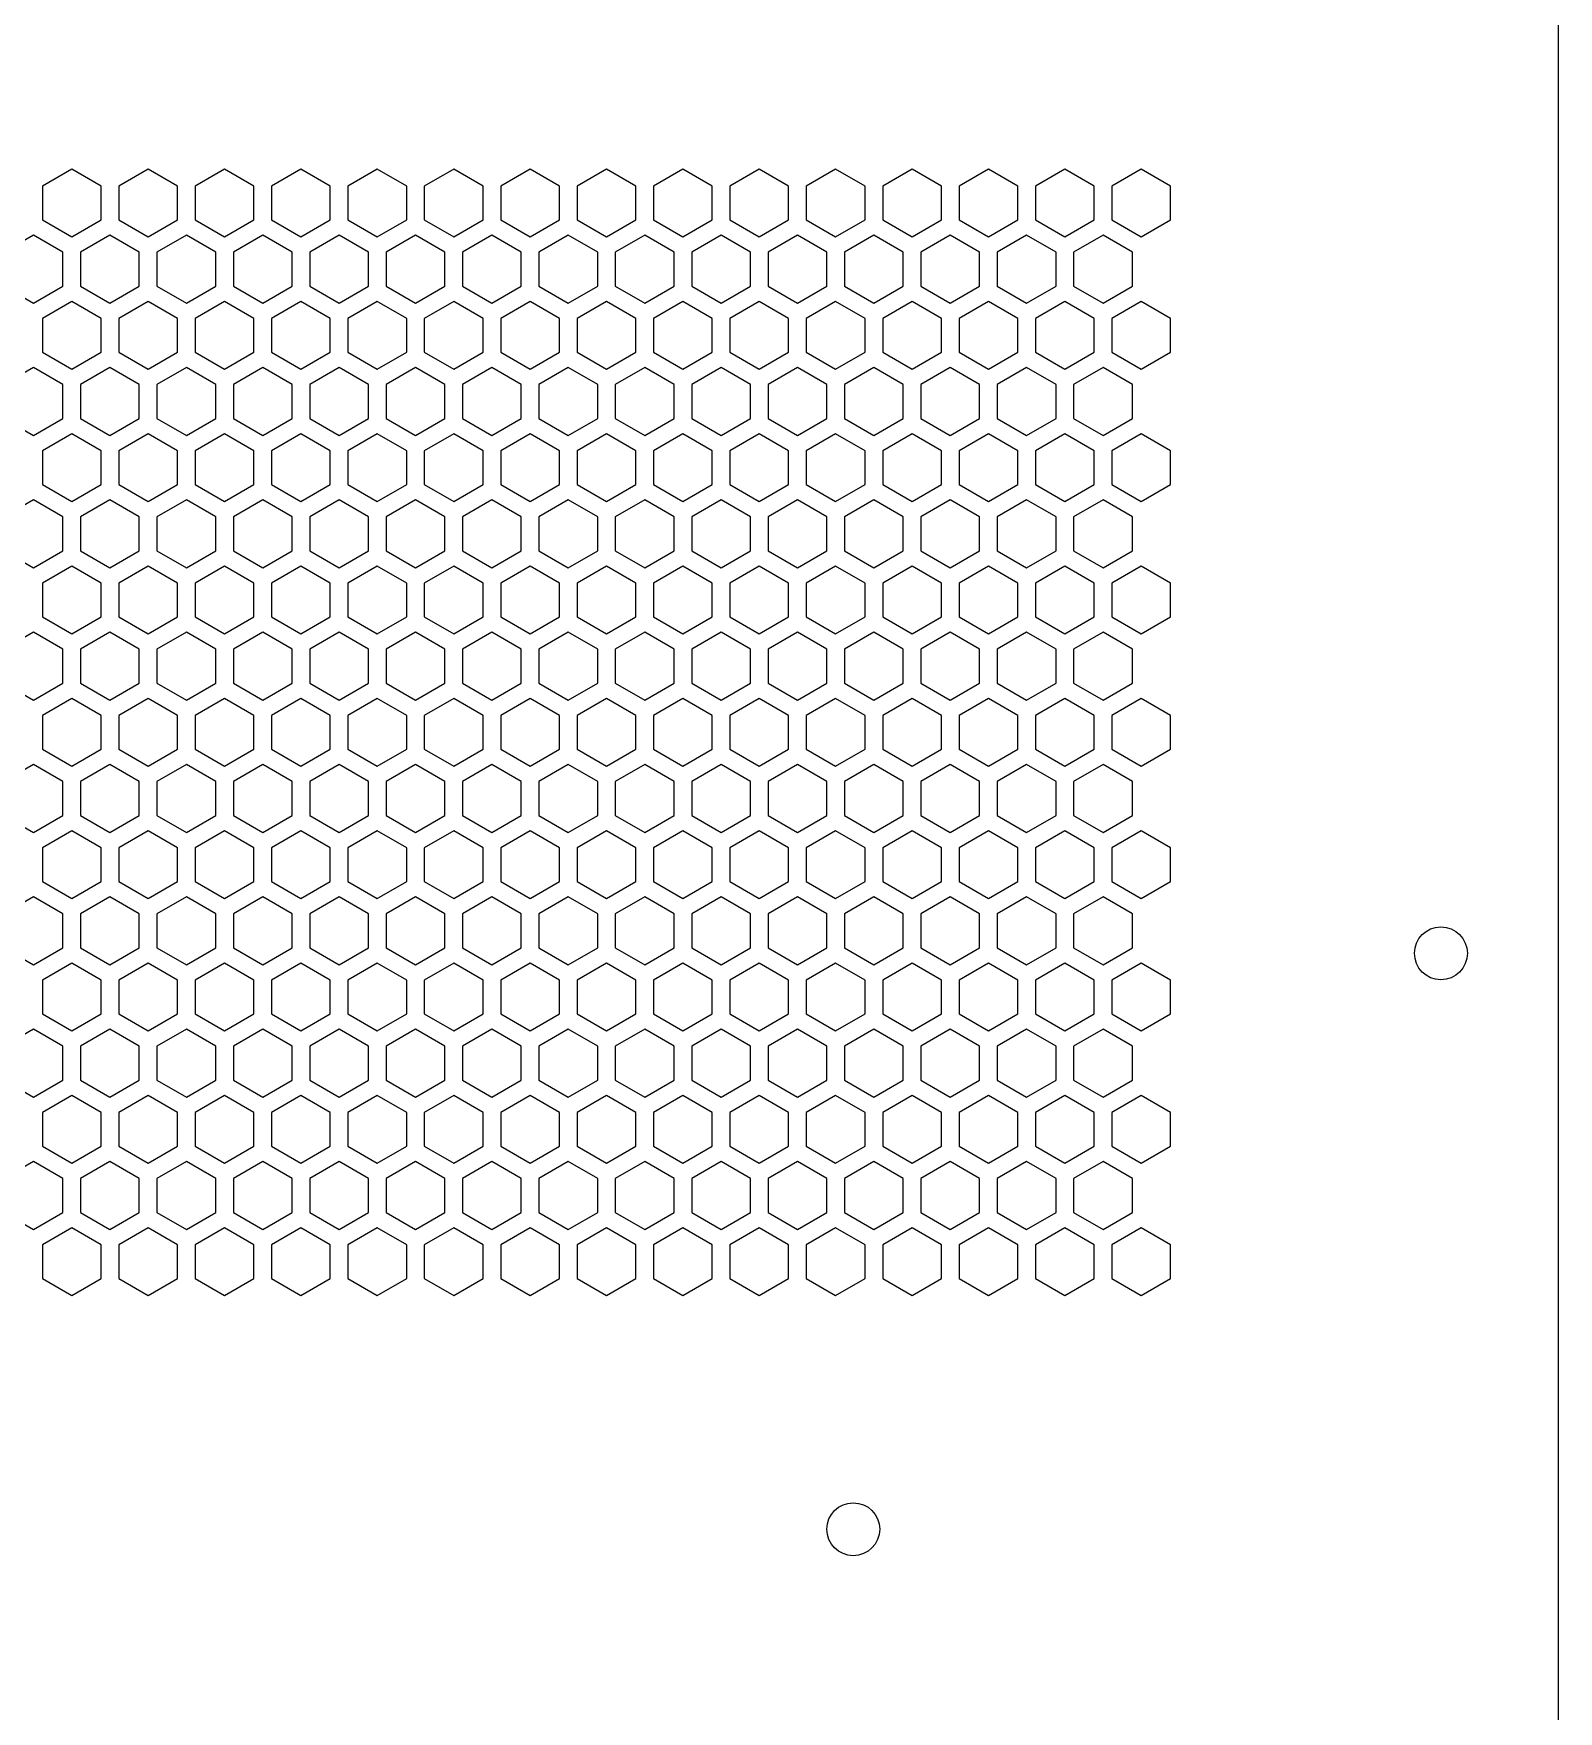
# Model space of a CAD drawing. Header units: millimetres. Extents: x 0 to 500, y 0 to 571.
# Drawn here: x 370.2 to 500, y 285.5 to 428.2 of the extents above; entities that cross this region are included whole.
import ezdxf

# ---------------------------------------------------------------- set-up
doc = ezdxf.new("R2010")
doc.units = ezdxf.units.MM
doc.layers.add('CUT', color=1, linetype='CONTINUOUS')

msp = doc.modelspace()

# ---------------------------------------------------------------- linework, layer by layer
at = {"layer": 'CUT'}
msp.add_line((500, 0), (500, 571), dxfattribs=at)
for points in [[(376, 415.2767), (373.5, 416.7201), (371, 415.2767), (371, 412.3899), (373.5, 410.9466), (376, 412.3899)], [(382.5, 415.2767), (380, 416.7201), (377.5, 415.2767), (377.5, 412.3899), (380, 410.9466), (382.5, 412.3899)], [(389, 415.2767), (386.5, 416.7201), (384, 415.2767), (384, 412.3899), (386.5, 410.9466), (389, 412.3899)], [(395.5, 415.2767), (393, 416.7201), (390.5, 415.2767), (390.5, 412.3899), (393, 410.9466), (395.5, 412.3899)], [(402, 415.2767), (399.5, 416.7201), (397, 415.2767), (397, 412.3899), (399.5, 410.9466), (402, 412.3899)], [(408.5, 415.2767), (406, 416.7201), (403.5, 415.2767), (403.5, 412.3899), (406, 410.9466), (408.5, 412.3899)], [(415, 415.2767), (412.5, 416.7201), (410, 415.2767), (410, 412.3899), (412.5, 410.9466), (415, 412.3899)], [(421.5, 415.2767), (419, 416.7201), (416.5, 415.2767), (416.5, 412.3899), (419, 410.9466), (421.5, 412.3899)], [(428, 415.2767), (425.5, 416.7201), (423, 415.2767), (423, 412.3899), (425.5, 410.9466), (428, 412.3899)], [(434.5, 415.2767), (432, 416.7201), (429.5, 415.2767), (429.5, 412.3899), (432, 410.9466), (434.5, 412.3899)], [(441, 415.2767), (438.5, 416.7201), (436, 415.2767), (436, 412.3899), (438.5, 410.9466), (441, 412.3899)], [(447.5, 415.2767), (445, 416.7201), (442.5, 415.2767), (442.5, 412.3899), (445, 410.9466), (447.5, 412.3899)], [(454, 415.2767), (451.5, 416.7201), (449, 415.2767), (449, 412.3899), (451.5, 410.9466), (454, 412.3899)], [(460.5, 415.2767), (458, 416.7201), (455.5, 415.2767), (455.5, 412.3899), (458, 410.9466), (460.5, 412.3899)], [(467, 415.2767), (464.5, 416.7201), (462, 415.2767), (462, 412.3899), (464.5, 410.9466), (467, 412.3899)], [(372.75, 409.6475), (370.25, 411.0909), (367.75, 409.6475), (367.75, 406.7608), (370.25, 405.3174), (372.75, 406.7608)], [(379.25, 409.6475), (376.75, 411.0909), (374.25, 409.6475), (374.25, 406.7608), (376.75, 405.3174), (379.25, 406.7608)], [(385.75, 409.6475), (383.25, 411.0909), (380.75, 409.6475), (380.75, 406.7608), (383.25, 405.3174), (385.75, 406.7608)], [(392.25, 409.6475), (389.75, 411.0909), (387.25, 409.6475), (387.25, 406.7608), (389.75, 405.3174), (392.25, 406.7608)], [(398.75, 409.6475), (396.25, 411.0909), (393.75, 409.6475), (393.75, 406.7608), (396.25, 405.3174), (398.75, 406.7608)], [(405.25, 409.6475), (402.75, 411.0909), (400.25, 409.6475), (400.25, 406.7608), (402.75, 405.3174), (405.25, 406.7608)], [(411.75, 409.6475), (409.25, 411.0909), (406.75, 409.6475), (406.75, 406.7608), (409.25, 405.3174), (411.75, 406.7608)], [(418.25, 409.6475), (415.75, 411.0909), (413.25, 409.6475), (413.25, 406.7608), (415.75, 405.3174), (418.25, 406.7608)], [(424.75, 409.6475), (422.25, 411.0909), (419.75, 409.6475), (419.75, 406.7608), (422.25, 405.3174), (424.75, 406.7608)], [(431.25, 409.6475), (428.75, 411.0909), (426.25, 409.6475), (426.25, 406.7608), (428.75, 405.3174), (431.25, 406.7608)], [(437.75, 409.6475), (435.25, 411.0909), (432.75, 409.6475), (432.75, 406.7608), (435.25, 405.3174), (437.75, 406.7608)], [(444.25, 409.6475), (441.75, 411.0909), (439.25, 409.6475), (439.25, 406.7608), (441.75, 405.3174), (444.25, 406.7608)], [(450.75, 409.6475), (448.25, 411.0909), (445.75, 409.6475), (445.75, 406.7608), (448.25, 405.3174), (450.75, 406.7608)], [(457.25, 409.6475), (454.75, 411.0909), (452.25, 409.6475), (452.25, 406.7608), (454.75, 405.3174), (457.25, 406.7608)], [(463.75, 409.6475), (461.25, 411.0909), (458.75, 409.6475), (458.75, 406.7608), (461.25, 405.3174), (463.75, 406.7608)], [(376, 404.0184), (373.5, 405.4617), (371, 404.0184), (371, 401.1316), (373.5, 399.6882), (376, 401.1316)], [(382.5, 404.0184), (380, 405.4617), (377.5, 404.0184), (377.5, 401.1316), (380, 399.6882), (382.5, 401.1316)], [(389, 404.0184), (386.5, 405.4617), (384, 404.0184), (384, 401.1316), (386.5, 399.6882), (389, 401.1316)], [(395.5, 404.0184), (393, 405.4617), (390.5, 404.0184), (390.5, 401.1316), (393, 399.6882), (395.5, 401.1316)], [(402, 404.0184), (399.5, 405.4617), (397, 404.0184), (397, 401.1316), (399.5, 399.6882), (402, 401.1316)], [(408.5, 404.0184), (406, 405.4617), (403.5, 404.0184), (403.5, 401.1316), (406, 399.6882), (408.5, 401.1316)], [(415, 404.0184), (412.5, 405.4617), (410, 404.0184), (410, 401.1316), (412.5, 399.6882), (415, 401.1316)], [(421.5, 404.0184), (419, 405.4617), (416.5, 404.0184), (416.5, 401.1316), (419, 399.6882), (421.5, 401.1316)], [(428, 404.0184), (425.5, 405.4617), (423, 404.0184), (423, 401.1316), (425.5, 399.6882), (428, 401.1316)], [(434.5, 404.0184), (432, 405.4617), (429.5, 404.0184), (429.5, 401.1316), (432, 399.6882), (434.5, 401.1316)], [(441, 404.0184), (438.5, 405.4617), (436, 404.0184), (436, 401.1316), (438.5, 399.6882), (441, 401.1316)], [(447.5, 404.0184), (445, 405.4617), (442.5, 404.0184), (442.5, 401.1316), (445, 399.6882), (447.5, 401.1316)], [(454, 404.0184), (451.5, 405.4617), (449, 404.0184), (449, 401.1316), (451.5, 399.6882), (454, 401.1316)], [(460.5, 404.0184), (458, 405.4617), (455.5, 404.0184), (455.5, 401.1316), (458, 399.6882), (460.5, 401.1316)], [(467, 404.0184), (464.5, 405.4617), (462, 404.0184), (462, 401.1316), (464.5, 399.6882), (467, 401.1316)], [(372.75, 398.3892), (370.25, 399.8326), (367.75, 398.3892), (367.75, 395.5024), (370.25, 394.0591), (372.75, 395.5024)], [(379.25, 398.3892), (376.75, 399.8326), (374.25, 398.3892), (374.25, 395.5024), (376.75, 394.0591), (379.25, 395.5024)], [(385.75, 398.3892), (383.25, 399.8326), (380.75, 398.3892), (380.75, 395.5024), (383.25, 394.0591), (385.75, 395.5024)], [(392.25, 398.3892), (389.75, 399.8326), (387.25, 398.3892), (387.25, 395.5024), (389.75, 394.0591), (392.25, 395.5024)], [(398.75, 398.3892), (396.25, 399.8326), (393.75, 398.3892), (393.75, 395.5024), (396.25, 394.0591), (398.75, 395.5024)], [(405.25, 398.3892), (402.75, 399.8326), (400.25, 398.3892), (400.25, 395.5024), (402.75, 394.0591), (405.25, 395.5024)], [(411.75, 398.3892), (409.25, 399.8326), (406.75, 398.3892), (406.75, 395.5024), (409.25, 394.0591), (411.75, 395.5024)], [(418.25, 398.3892), (415.75, 399.8326), (413.25, 398.3892), (413.25, 395.5024), (415.75, 394.0591), (418.25, 395.5024)], [(424.75, 398.3892), (422.25, 399.8326), (419.75, 398.3892), (419.75, 395.5024), (422.25, 394.0591), (424.75, 395.5024)], [(431.25, 398.3892), (428.75, 399.8326), (426.25, 398.3892), (426.25, 395.5024), (428.75, 394.0591), (431.25, 395.5024)], [(437.75, 398.3892), (435.25, 399.8326), (432.75, 398.3892), (432.75, 395.5024), (435.25, 394.0591), (437.75, 395.5024)], [(444.25, 398.3892), (441.75, 399.8326), (439.25, 398.3892), (439.25, 395.5024), (441.75, 394.0591), (444.25, 395.5024)], [(450.75, 398.3892), (448.25, 399.8326), (445.75, 398.3892), (445.75, 395.5024), (448.25, 394.0591), (450.75, 395.5024)], [(457.25, 398.3892), (454.75, 399.8326), (452.25, 398.3892), (452.25, 395.5024), (454.75, 394.0591), (457.25, 395.5024)], [(463.75, 398.3892), (461.25, 399.8326), (458.75, 398.3892), (458.75, 395.5024), (461.25, 394.0591), (463.75, 395.5024)], [(376, 392.76), (373.5, 394.2034), (371, 392.76), (371, 389.8733), (373.5, 388.4299), (376, 389.8733)], [(382.5, 392.76), (380, 394.2034), (377.5, 392.76), (377.5, 389.8733), (380, 388.4299), (382.5, 389.8733)], [(389, 392.76), (386.5, 394.2034), (384, 392.76), (384, 389.8733), (386.5, 388.4299), (389, 389.8733)], [(395.5, 392.76), (393, 394.2034), (390.5, 392.76), (390.5, 389.8733), (393, 388.4299), (395.5, 389.8733)], [(402, 392.76), (399.5, 394.2034), (397, 392.76), (397, 389.8733), (399.5, 388.4299), (402, 389.8733)], [(408.5, 392.76), (406, 394.2034), (403.5, 392.76), (403.5, 389.8733), (406, 388.4299), (408.5, 389.8733)], [(415, 392.76), (412.5, 394.2034), (410, 392.76), (410, 389.8733), (412.5, 388.4299), (415, 389.8733)], [(421.5, 392.76), (419, 394.2034), (416.5, 392.76), (416.5, 389.8733), (419, 388.4299), (421.5, 389.8733)], [(428, 392.76), (425.5, 394.2034), (423, 392.76), (423, 389.8733), (425.5, 388.4299), (428, 389.8733)], [(434.5, 392.76), (432, 394.2034), (429.5, 392.76), (429.5, 389.8733), (432, 388.4299), (434.5, 389.8733)], [(441, 392.76), (438.5, 394.2034), (436, 392.76), (436, 389.8733), (438.5, 388.4299), (441, 389.8733)], [(447.5, 392.76), (445, 394.2034), (442.5, 392.76), (442.5, 389.8733), (445, 388.4299), (447.5, 389.8733)], [(454, 392.76), (451.5, 394.2034), (449, 392.76), (449, 389.8733), (451.5, 388.4299), (454, 389.8733)], [(460.5, 392.76), (458, 394.2034), (455.5, 392.76), (455.5, 389.8733), (458, 388.4299), (460.5, 389.8733)], [(467, 392.76), (464.5, 394.2034), (462, 392.76), (462, 389.8733), (464.5, 388.4299), (467, 389.8733)], [(372.75, 387.1309), (370.25, 388.5742), (367.75, 387.1309), (367.75, 384.2441), (370.25, 382.8007), (372.75, 384.2441)], [(379.25, 387.1309), (376.75, 388.5742), (374.25, 387.1309), (374.25, 384.2441), (376.75, 382.8007), (379.25, 384.2441)], [(385.75, 387.1309), (383.25, 388.5742), (380.75, 387.1309), (380.75, 384.2441), (383.25, 382.8007), (385.75, 384.2441)], [(392.25, 387.1309), (389.75, 388.5742), (387.25, 387.1309), (387.25, 384.2441), (389.75, 382.8007), (392.25, 384.2441)], [(398.75, 387.1309), (396.25, 388.5742), (393.75, 387.1309), (393.75, 384.2441), (396.25, 382.8007), (398.75, 384.2441)], [(405.25, 387.1309), (402.75, 388.5742), (400.25, 387.1309), (400.25, 384.2441), (402.75, 382.8007), (405.25, 384.2441)], [(411.75, 387.1309), (409.25, 388.5742), (406.75, 387.1309), (406.75, 384.2441), (409.25, 382.8007), (411.75, 384.2441)], [(418.25, 387.1309), (415.75, 388.5742), (413.25, 387.1309), (413.25, 384.2441), (415.75, 382.8007), (418.25, 384.2441)], [(424.75, 387.1309), (422.25, 388.5742), (419.75, 387.1309), (419.75, 384.2441), (422.25, 382.8007), (424.75, 384.2441)], [(431.25, 387.1309), (428.75, 388.5742), (426.25, 387.1309), (426.25, 384.2441), (428.75, 382.8007), (431.25, 384.2441)], [(437.75, 387.1309), (435.25, 388.5742), (432.75, 387.1309), (432.75, 384.2441), (435.25, 382.8007), (437.75, 384.2441)], [(444.25, 387.1309), (441.75, 388.5742), (439.25, 387.1309), (439.25, 384.2441), (441.75, 382.8007), (444.25, 384.2441)], [(450.75, 387.1309), (448.25, 388.5742), (445.75, 387.1309), (445.75, 384.2441), (448.25, 382.8007), (450.75, 384.2441)], [(457.25, 387.1309), (454.75, 388.5742), (452.25, 387.1309), (452.25, 384.2441), (454.75, 382.8007), (457.25, 384.2441)], [(463.75, 387.1309), (461.25, 388.5742), (458.75, 387.1309), (458.75, 384.2441), (461.25, 382.8007), (463.75, 384.2441)], [(376, 381.5017), (373.5, 382.9451), (371, 381.5017), (371, 378.615), (373.5, 377.1716), (376, 378.615)], [(382.5, 381.5017), (380, 382.9451), (377.5, 381.5017), (377.5, 378.615), (380, 377.1716), (382.5, 378.615)], [(389, 381.5017), (386.5, 382.9451), (384, 381.5017), (384, 378.615), (386.5, 377.1716), (389, 378.615)], [(395.5, 381.5017), (393, 382.9451), (390.5, 381.5017), (390.5, 378.615), (393, 377.1716), (395.5, 378.615)], [(402, 381.5017), (399.5, 382.9451), (397, 381.5017), (397, 378.615), (399.5, 377.1716), (402, 378.615)], [(408.5, 381.5017), (406, 382.9451), (403.5, 381.5017), (403.5, 378.615), (406, 377.1716), (408.5, 378.615)], [(415, 381.5017), (412.5, 382.9451), (410, 381.5017), (410, 378.615), (412.5, 377.1716), (415, 378.615)], [(421.5, 381.5017), (419, 382.9451), (416.5, 381.5017), (416.5, 378.615), (419, 377.1716), (421.5, 378.615)], [(428, 381.5017), (425.5, 382.9451), (423, 381.5017), (423, 378.615), (425.5, 377.1716), (428, 378.615)], [(434.5, 381.5017), (432, 382.9451), (429.5, 381.5017), (429.5, 378.615), (432, 377.1716), (434.5, 378.615)], [(441, 381.5017), (438.5, 382.9451), (436, 381.5017), (436, 378.615), (438.5, 377.1716), (441, 378.615)], [(447.5, 381.5017), (445, 382.9451), (442.5, 381.5017), (442.5, 378.615), (445, 377.1716), (447.5, 378.615)], [(454, 381.5017), (451.5, 382.9451), (449, 381.5017), (449, 378.615), (451.5, 377.1716), (454, 378.615)], [(460.5, 381.5017), (458, 382.9451), (455.5, 381.5017), (455.5, 378.615), (458, 377.1716), (460.5, 378.615)], [(467, 381.5017), (464.5, 382.9451), (462, 381.5017), (462, 378.615), (464.5, 377.1716), (467, 378.615)], [(372.75, 375.8725), (370.25, 377.3159), (367.75, 375.8725), (367.75, 372.9858), (370.25, 371.5424), (372.75, 372.9858)], [(379.25, 375.8725), (376.75, 377.3159), (374.25, 375.8725), (374.25, 372.9858), (376.75, 371.5424), (379.25, 372.9858)], [(385.75, 375.8725), (383.25, 377.3159), (380.75, 375.8725), (380.75, 372.9858), (383.25, 371.5424), (385.75, 372.9858)], [(392.25, 375.8725), (389.75, 377.3159), (387.25, 375.8725), (387.25, 372.9858), (389.75, 371.5424), (392.25, 372.9858)], [(398.75, 375.8725), (396.25, 377.3159), (393.75, 375.8725), (393.75, 372.9858), (396.25, 371.5424), (398.75, 372.9858)], [(405.25, 375.8725), (402.75, 377.3159), (400.25, 375.8725), (400.25, 372.9858), (402.75, 371.5424), (405.25, 372.9858)], [(411.75, 375.8725), (409.25, 377.3159), (406.75, 375.8725), (406.75, 372.9858), (409.25, 371.5424), (411.75, 372.9858)], [(418.25, 375.8725), (415.75, 377.3159), (413.25, 375.8725), (413.25, 372.9858), (415.75, 371.5424), (418.25, 372.9858)], [(424.75, 375.8725), (422.25, 377.3159), (419.75, 375.8725), (419.75, 372.9858), (422.25, 371.5424), (424.75, 372.9858)], [(431.25, 375.8725), (428.75, 377.3159), (426.25, 375.8725), (426.25, 372.9858), (428.75, 371.5424), (431.25, 372.9858)], [(437.75, 375.8725), (435.25, 377.3159), (432.75, 375.8725), (432.75, 372.9858), (435.25, 371.5424), (437.75, 372.9858)], [(444.25, 375.8725), (441.75, 377.3159), (439.25, 375.8725), (439.25, 372.9858), (441.75, 371.5424), (444.25, 372.9858)], [(450.75, 375.8725), (448.25, 377.3159), (445.75, 375.8725), (445.75, 372.9858), (448.25, 371.5424), (450.75, 372.9858)], [(457.25, 375.8725), (454.75, 377.3159), (452.25, 375.8725), (452.25, 372.9858), (454.75, 371.5424), (457.25, 372.9858)], [(463.75, 375.8725), (461.25, 377.3159), (458.75, 375.8725), (458.75, 372.9858), (461.25, 371.5424), (463.75, 372.9858)], [(376, 370.2434), (373.5, 371.6868), (371, 370.2434), (371, 367.3566), (373.5, 365.9132), (376, 367.3566)], [(382.5, 370.2434), (380, 371.6868), (377.5, 370.2434), (377.5, 367.3566), (380, 365.9132), (382.5, 367.3566)], [(389, 370.2434), (386.5, 371.6868), (384, 370.2434), (384, 367.3566), (386.5, 365.9132), (389, 367.3566)], [(395.5, 370.2434), (393, 371.6868), (390.5, 370.2434), (390.5, 367.3566), (393, 365.9132), (395.5, 367.3566)], [(402, 370.2434), (399.5, 371.6868), (397, 370.2434), (397, 367.3566), (399.5, 365.9132), (402, 367.3566)], [(408.5, 370.2434), (406, 371.6868), (403.5, 370.2434), (403.5, 367.3566), (406, 365.9132), (408.5, 367.3566)], [(415, 370.2434), (412.5, 371.6868), (410, 370.2434), (410, 367.3566), (412.5, 365.9132), (415, 367.3566)], [(421.5, 370.2434), (419, 371.6868), (416.5, 370.2434), (416.5, 367.3566), (419, 365.9132), (421.5, 367.3566)], [(428, 370.2434), (425.5, 371.6868), (423, 370.2434), (423, 367.3566), (425.5, 365.9132), (428, 367.3566)], [(434.5, 370.2434), (432, 371.6868), (429.5, 370.2434), (429.5, 367.3566), (432, 365.9132), (434.5, 367.3566)], [(441, 370.2434), (438.5, 371.6868), (436, 370.2434), (436, 367.3566), (438.5, 365.9132), (441, 367.3566)], [(447.5, 370.2434), (445, 371.6868), (442.5, 370.2434), (442.5, 367.3566), (445, 365.9132), (447.5, 367.3566)], [(454, 370.2434), (451.5, 371.6868), (449, 370.2434), (449, 367.3566), (451.5, 365.9132), (454, 367.3566)], [(460.5, 370.2434), (458, 371.6868), (455.5, 370.2434), (455.5, 367.3566), (458, 365.9132), (460.5, 367.3566)], [(467, 370.2434), (464.5, 371.6868), (462, 370.2434), (462, 367.3566), (464.5, 365.9132), (467, 367.3566)], [(372.75, 364.6142), (370.25, 366.0576), (367.75, 364.6142), (367.75, 361.7275), (370.25, 360.2841), (372.75, 361.7275)], [(379.25, 364.6142), (376.75, 366.0576), (374.25, 364.6142), (374.25, 361.7275), (376.75, 360.2841), (379.25, 361.7275)], [(385.75, 364.6142), (383.25, 366.0576), (380.75, 364.6142), (380.75, 361.7275), (383.25, 360.2841), (385.75, 361.7275)], [(392.25, 364.6142), (389.75, 366.0576), (387.25, 364.6142), (387.25, 361.7275), (389.75, 360.2841), (392.25, 361.7275)], [(398.75, 364.6142), (396.25, 366.0576), (393.75, 364.6142), (393.75, 361.7275), (396.25, 360.2841), (398.75, 361.7275)], [(405.25, 364.6142), (402.75, 366.0576), (400.25, 364.6142), (400.25, 361.7275), (402.75, 360.2841), (405.25, 361.7275)], [(411.75, 364.6142), (409.25, 366.0576), (406.75, 364.6142), (406.75, 361.7275), (409.25, 360.2841), (411.75, 361.7275)], [(418.25, 364.6142), (415.75, 366.0576), (413.25, 364.6142), (413.25, 361.7275), (415.75, 360.2841), (418.25, 361.7275)], [(424.75, 364.6142), (422.25, 366.0576), (419.75, 364.6142), (419.75, 361.7275), (422.25, 360.2841), (424.75, 361.7275)], [(431.25, 364.6142), (428.75, 366.0576), (426.25, 364.6142), (426.25, 361.7275), (428.75, 360.2841), (431.25, 361.7275)], [(437.75, 364.6142), (435.25, 366.0576), (432.75, 364.6142), (432.75, 361.7275), (435.25, 360.2841), (437.75, 361.7275)], [(444.25, 364.6142), (441.75, 366.0576), (439.25, 364.6142), (439.25, 361.7275), (441.75, 360.2841), (444.25, 361.7275)], [(450.75, 364.6142), (448.25, 366.0576), (445.75, 364.6142), (445.75, 361.7275), (448.25, 360.2841), (450.75, 361.7275)], [(457.25, 364.6142), (454.75, 366.0576), (452.25, 364.6142), (452.25, 361.7275), (454.75, 360.2841), (457.25, 361.7275)], [(463.75, 364.6142), (461.25, 366.0576), (458.75, 364.6142), (458.75, 361.7275), (461.25, 360.2841), (463.75, 361.7275)], [(376, 358.985), (373.5, 360.4284), (371, 358.985), (371, 356.0983), (373.5, 354.6549), (376, 356.0983)], [(382.5, 358.985), (380, 360.4284), (377.5, 358.985), (377.5, 356.0983), (380, 354.6549), (382.5, 356.0983)], [(389, 358.985), (386.5, 360.4284), (384, 358.985), (384, 356.0983), (386.5, 354.6549), (389, 356.0983)], [(395.5, 358.985), (393, 360.4284), (390.5, 358.985), (390.5, 356.0983), (393, 354.6549), (395.5, 356.0983)], [(402, 358.985), (399.5, 360.4284), (397, 358.985), (397, 356.0983), (399.5, 354.6549), (402, 356.0983)], [(408.5, 358.985), (406, 360.4284), (403.5, 358.985), (403.5, 356.0983), (406, 354.6549), (408.5, 356.0983)], [(415, 358.985), (412.5, 360.4284), (410, 358.985), (410, 356.0983), (412.5, 354.6549), (415, 356.0983)], [(421.5, 358.985), (419, 360.4284), (416.5, 358.985), (416.5, 356.0983), (419, 354.6549), (421.5, 356.0983)], [(428, 358.985), (425.5, 360.4284), (423, 358.985), (423, 356.0983), (425.5, 354.6549), (428, 356.0983)], [(434.5, 358.985), (432, 360.4284), (429.5, 358.985), (429.5, 356.0983), (432, 354.6549), (434.5, 356.0983)], [(441, 358.985), (438.5, 360.4284), (436, 358.985), (436, 356.0983), (438.5, 354.6549), (441, 356.0983)], [(447.5, 358.985), (445, 360.4284), (442.5, 358.985), (442.5, 356.0983), (445, 354.6549), (447.5, 356.0983)], [(454, 358.985), (451.5, 360.4284), (449, 358.985), (449, 356.0983), (451.5, 354.6549), (454, 356.0983)], [(460.5, 358.985), (458, 360.4284), (455.5, 358.985), (455.5, 356.0983), (458, 354.6549), (460.5, 356.0983)], [(467, 358.985), (464.5, 360.4284), (462, 358.985), (462, 356.0983), (464.5, 354.6549), (467, 356.0983)], [(372.75, 353.3559), (370.25, 354.7993), (367.75, 353.3559), (367.75, 350.4691), (370.25, 349.0258), (372.75, 350.4691)], [(379.25, 353.3559), (376.75, 354.7993), (374.25, 353.3559), (374.25, 350.4691), (376.75, 349.0258), (379.25, 350.4691)], [(385.75, 353.3559), (383.25, 354.7993), (380.75, 353.3559), (380.75, 350.4691), (383.25, 349.0258), (385.75, 350.4691)], [(392.25, 353.3559), (389.75, 354.7993), (387.25, 353.3559), (387.25, 350.4691), (389.75, 349.0258), (392.25, 350.4691)], [(398.75, 353.3559), (396.25, 354.7993), (393.75, 353.3559), (393.75, 350.4691), (396.25, 349.0258), (398.75, 350.4691)], [(405.25, 353.3559), (402.75, 354.7993), (400.25, 353.3559), (400.25, 350.4691), (402.75, 349.0258), (405.25, 350.4691)], [(411.75, 353.3559), (409.25, 354.7993), (406.75, 353.3559), (406.75, 350.4691), (409.25, 349.0258), (411.75, 350.4691)], [(418.25, 353.3559), (415.75, 354.7993), (413.25, 353.3559), (413.25, 350.4691), (415.75, 349.0258), (418.25, 350.4691)], [(424.75, 353.3559), (422.25, 354.7993), (419.75, 353.3559), (419.75, 350.4691), (422.25, 349.0258), (424.75, 350.4691)], [(431.25, 353.3559), (428.75, 354.7993), (426.25, 353.3559), (426.25, 350.4691), (428.75, 349.0258), (431.25, 350.4691)], [(437.75, 353.3559), (435.25, 354.7993), (432.75, 353.3559), (432.75, 350.4691), (435.25, 349.0258), (437.75, 350.4691)], [(444.25, 353.3559), (441.75, 354.7993), (439.25, 353.3559), (439.25, 350.4691), (441.75, 349.0258), (444.25, 350.4691)], [(450.75, 353.3559), (448.25, 354.7993), (445.75, 353.3559), (445.75, 350.4691), (448.25, 349.0258), (450.75, 350.4691)], [(457.25, 353.3559), (454.75, 354.7993), (452.25, 353.3559), (452.25, 350.4691), (454.75, 349.0258), (457.25, 350.4691)], [(463.75, 353.3559), (461.25, 354.7993), (458.75, 353.3559), (458.75, 350.4691), (461.25, 349.0258), (463.75, 350.4691)], [(376, 347.7267), (373.5, 349.1701), (371, 347.7267), (371, 344.84), (373.5, 343.3966), (376, 344.84)], [(382.5, 347.7267), (380, 349.1701), (377.5, 347.7267), (377.5, 344.84), (380, 343.3966), (382.5, 344.84)], [(389, 347.7267), (386.5, 349.1701), (384, 347.7267), (384, 344.84), (386.5, 343.3966), (389, 344.84)], [(395.5, 347.7267), (393, 349.1701), (390.5, 347.7267), (390.5, 344.84), (393, 343.3966), (395.5, 344.84)], [(402, 347.7267), (399.5, 349.1701), (397, 347.7267), (397, 344.84), (399.5, 343.3966), (402, 344.84)], [(408.5, 347.7267), (406, 349.1701), (403.5, 347.7267), (403.5, 344.84), (406, 343.3966), (408.5, 344.84)], [(415, 347.7267), (412.5, 349.1701), (410, 347.7267), (410, 344.84), (412.5, 343.3966), (415, 344.84)], [(421.5, 347.7267), (419, 349.1701), (416.5, 347.7267), (416.5, 344.84), (419, 343.3966), (421.5, 344.84)], [(428, 347.7267), (425.5, 349.1701), (423, 347.7267), (423, 344.84), (425.5, 343.3966), (428, 344.84)], [(434.5, 347.7267), (432, 349.1701), (429.5, 347.7267), (429.5, 344.84), (432, 343.3966), (434.5, 344.84)], [(441, 347.7267), (438.5, 349.1701), (436, 347.7267), (436, 344.84), (438.5, 343.3966), (441, 344.84)], [(447.5, 347.7267), (445, 349.1701), (442.5, 347.7267), (442.5, 344.84), (445, 343.3966), (447.5, 344.84)], [(454, 347.7267), (451.5, 349.1701), (449, 347.7267), (449, 344.84), (451.5, 343.3966), (454, 344.84)], [(460.5, 347.7267), (458, 349.1701), (455.5, 347.7267), (455.5, 344.84), (458, 343.3966), (460.5, 344.84)], [(467, 347.7267), (464.5, 349.1701), (462, 347.7267), (462, 344.84), (464.5, 343.3966), (467, 344.84)], [(372.75, 342.0976), (370.25, 343.5409), (367.75, 342.0976), (367.75, 339.2108), (370.25, 337.7674), (372.75, 339.2108)], [(379.25, 342.0976), (376.75, 343.5409), (374.25, 342.0976), (374.25, 339.2108), (376.75, 337.7674), (379.25, 339.2108)], [(385.75, 342.0976), (383.25, 343.5409), (380.75, 342.0976), (380.75, 339.2108), (383.25, 337.7674), (385.75, 339.2108)], [(392.25, 342.0976), (389.75, 343.5409), (387.25, 342.0976), (387.25, 339.2108), (389.75, 337.7674), (392.25, 339.2108)], [(398.75, 342.0976), (396.25, 343.5409), (393.75, 342.0976), (393.75, 339.2108), (396.25, 337.7674), (398.75, 339.2108)], [(405.25, 342.0976), (402.75, 343.5409), (400.25, 342.0976), (400.25, 339.2108), (402.75, 337.7674), (405.25, 339.2108)], [(411.75, 342.0976), (409.25, 343.5409), (406.75, 342.0976), (406.75, 339.2108), (409.25, 337.7674), (411.75, 339.2108)], [(418.25, 342.0976), (415.75, 343.5409), (413.25, 342.0976), (413.25, 339.2108), (415.75, 337.7674), (418.25, 339.2108)], [(424.75, 342.0976), (422.25, 343.5409), (419.75, 342.0976), (419.75, 339.2108), (422.25, 337.7674), (424.75, 339.2108)], [(431.25, 342.0976), (428.75, 343.5409), (426.25, 342.0976), (426.25, 339.2108), (428.75, 337.7674), (431.25, 339.2108)], [(437.75, 342.0976), (435.25, 343.5409), (432.75, 342.0976), (432.75, 339.2108), (435.25, 337.7674), (437.75, 339.2108)], [(444.25, 342.0976), (441.75, 343.5409), (439.25, 342.0976), (439.25, 339.2108), (441.75, 337.7674), (444.25, 339.2108)], [(450.75, 342.0976), (448.25, 343.5409), (445.75, 342.0976), (445.75, 339.2108), (448.25, 337.7674), (450.75, 339.2108)], [(457.25, 342.0976), (454.75, 343.5409), (452.25, 342.0976), (452.25, 339.2108), (454.75, 337.7674), (457.25, 339.2108)], [(463.75, 342.0976), (461.25, 343.5409), (458.75, 342.0976), (458.75, 339.2108), (461.25, 337.7674), (463.75, 339.2108)], [(376, 336.4684), (373.5, 337.9118), (371, 336.4684), (371, 333.5816), (373.5, 332.1383), (376, 333.5816)], [(382.5, 336.4684), (380, 337.9118), (377.5, 336.4684), (377.5, 333.5816), (380, 332.1383), (382.5, 333.5816)], [(389, 336.4684), (386.5, 337.9118), (384, 336.4684), (384, 333.5816), (386.5, 332.1383), (389, 333.5816)], [(395.5, 336.4684), (393, 337.9118), (390.5, 336.4684), (390.5, 333.5816), (393, 332.1383), (395.5, 333.5816)], [(402, 336.4684), (399.5, 337.9118), (397, 336.4684), (397, 333.5816), (399.5, 332.1383), (402, 333.5816)], [(408.5, 336.4684), (406, 337.9118), (403.5, 336.4684), (403.5, 333.5816), (406, 332.1383), (408.5, 333.5816)], [(415, 336.4684), (412.5, 337.9118), (410, 336.4684), (410, 333.5816), (412.5, 332.1383), (415, 333.5816)], [(421.5, 336.4684), (419, 337.9118), (416.5, 336.4684), (416.5, 333.5816), (419, 332.1383), (421.5, 333.5816)], [(428, 336.4684), (425.5, 337.9118), (423, 336.4684), (423, 333.5816), (425.5, 332.1383), (428, 333.5816)], [(434.5, 336.4684), (432, 337.9118), (429.5, 336.4684), (429.5, 333.5816), (432, 332.1383), (434.5, 333.5816)], [(441, 336.4684), (438.5, 337.9118), (436, 336.4684), (436, 333.5816), (438.5, 332.1383), (441, 333.5816)], [(447.5, 336.4684), (445, 337.9118), (442.5, 336.4684), (442.5, 333.5816), (445, 332.1383), (447.5, 333.5816)], [(454, 336.4684), (451.5, 337.9118), (449, 336.4684), (449, 333.5816), (451.5, 332.1383), (454, 333.5816)], [(460.5, 336.4684), (458, 337.9118), (455.5, 336.4684), (455.5, 333.5816), (458, 332.1383), (460.5, 333.5816)], [(467, 336.4684), (464.5, 337.9118), (462, 336.4684), (462, 333.5816), (464.5, 332.1383), (467, 333.5816)], [(372.75, 330.8392), (370.25, 332.2826), (367.75, 330.8392), (367.75, 327.9525), (370.25, 326.5091), (372.75, 327.9525)], [(379.25, 330.8392), (376.75, 332.2826), (374.25, 330.8392), (374.25, 327.9525), (376.75, 326.5091), (379.25, 327.9525)], [(385.75, 330.8392), (383.25, 332.2826), (380.75, 330.8392), (380.75, 327.9525), (383.25, 326.5091), (385.75, 327.9525)], [(392.25, 330.8392), (389.75, 332.2826), (387.25, 330.8392), (387.25, 327.9525), (389.75, 326.5091), (392.25, 327.9525)], [(398.75, 330.8392), (396.25, 332.2826), (393.75, 330.8392), (393.75, 327.9525), (396.25, 326.5091), (398.75, 327.9525)], [(405.25, 330.8392), (402.75, 332.2826), (400.25, 330.8392), (400.25, 327.9525), (402.75, 326.5091), (405.25, 327.9525)], [(411.75, 330.8392), (409.25, 332.2826), (406.75, 330.8392), (406.75, 327.9525), (409.25, 326.5091), (411.75, 327.9525)], [(418.25, 330.8392), (415.75, 332.2826), (413.25, 330.8392), (413.25, 327.9525), (415.75, 326.5091), (418.25, 327.9525)], [(424.75, 330.8392), (422.25, 332.2826), (419.75, 330.8392), (419.75, 327.9525), (422.25, 326.5091), (424.75, 327.9525)], [(431.25, 330.8392), (428.75, 332.2826), (426.25, 330.8392), (426.25, 327.9525), (428.75, 326.5091), (431.25, 327.9525)], [(437.75, 330.8392), (435.25, 332.2826), (432.75, 330.8392), (432.75, 327.9525), (435.25, 326.5091), (437.75, 327.9525)], [(444.25, 330.8392), (441.75, 332.2826), (439.25, 330.8392), (439.25, 327.9525), (441.75, 326.5091), (444.25, 327.9525)], [(450.75, 330.8392), (448.25, 332.2826), (445.75, 330.8392), (445.75, 327.9525), (448.25, 326.5091), (450.75, 327.9525)], [(457.25, 330.8392), (454.75, 332.2826), (452.25, 330.8392), (452.25, 327.9525), (454.75, 326.5091), (457.25, 327.9525)], [(463.75, 330.8392), (461.25, 332.2826), (458.75, 330.8392), (458.75, 327.9525), (461.25, 326.5091), (463.75, 327.9525)], [(376, 325.2101), (373.5, 326.6534), (371, 325.2101), (371, 322.3233), (373.5, 320.8799), (376, 322.3233)], [(382.5, 325.2101), (380, 326.6534), (377.5, 325.2101), (377.5, 322.3233), (380, 320.8799), (382.5, 322.3233)], [(389, 325.2101), (386.5, 326.6534), (384, 325.2101), (384, 322.3233), (386.5, 320.8799), (389, 322.3233)], [(395.5, 325.2101), (393, 326.6534), (390.5, 325.2101), (390.5, 322.3233), (393, 320.8799), (395.5, 322.3233)], [(402, 325.2101), (399.5, 326.6534), (397, 325.2101), (397, 322.3233), (399.5, 320.8799), (402, 322.3233)], [(408.5, 325.2101), (406, 326.6534), (403.5, 325.2101), (403.5, 322.3233), (406, 320.8799), (408.5, 322.3233)], [(415, 325.2101), (412.5, 326.6534), (410, 325.2101), (410, 322.3233), (412.5, 320.8799), (415, 322.3233)], [(421.5, 325.2101), (419, 326.6534), (416.5, 325.2101), (416.5, 322.3233), (419, 320.8799), (421.5, 322.3233)], [(428, 325.2101), (425.5, 326.6534), (423, 325.2101), (423, 322.3233), (425.5, 320.8799), (428, 322.3233)], [(434.5, 325.2101), (432, 326.6534), (429.5, 325.2101), (429.5, 322.3233), (432, 320.8799), (434.5, 322.3233)], [(441, 325.2101), (438.5, 326.6534), (436, 325.2101), (436, 322.3233), (438.5, 320.8799), (441, 322.3233)], [(447.5, 325.2101), (445, 326.6534), (442.5, 325.2101), (442.5, 322.3233), (445, 320.8799), (447.5, 322.3233)], [(454, 325.2101), (451.5, 326.6534), (449, 325.2101), (449, 322.3233), (451.5, 320.8799), (454, 322.3233)], [(460.5, 325.2101), (458, 326.6534), (455.5, 325.2101), (455.5, 322.3233), (458, 320.8799), (460.5, 322.3233)], [(467, 325.2101), (464.5, 326.6534), (462, 325.2101), (462, 322.3233), (464.5, 320.8799), (467, 322.3233)]]:
    msp.add_lwpolyline(points, close=True, dxfattribs=at)
for centre in [(490, 350), (440, 301)]:
    msp.add_circle(centre, 2.25, dxfattribs=at)

doc.saveas('drawing.dxf')
